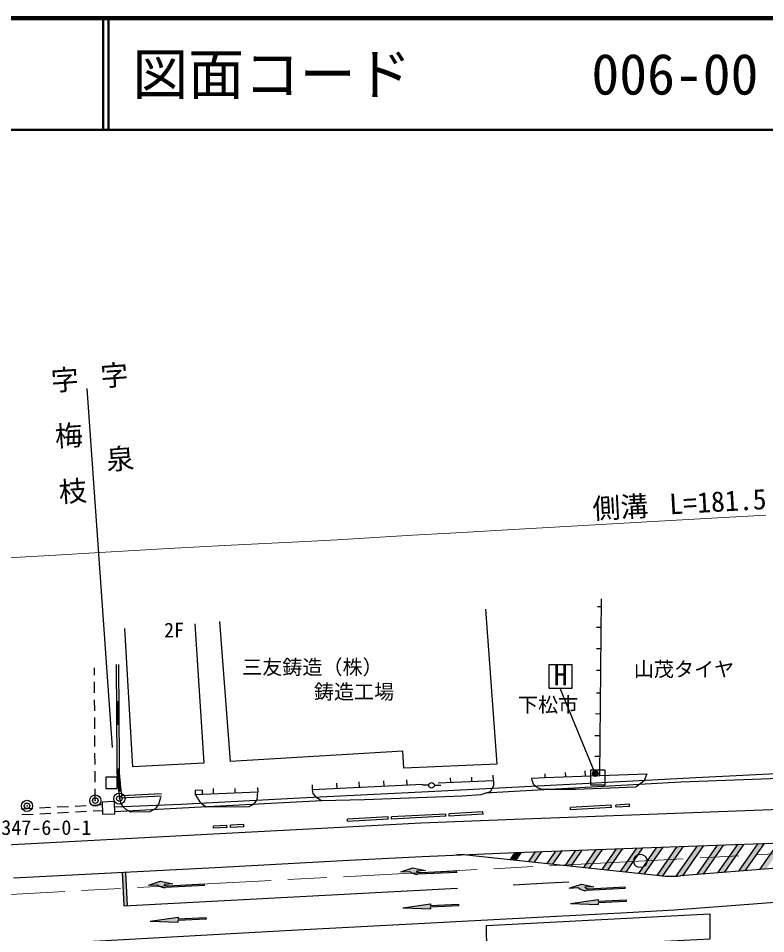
# Model space of a CAD drawing. Units: millimetres at full size, sheet at 1:1000; details may follow other scales. Extents: x 40000 to 680000, y 20000 to 380000.
# Drawn here: x 110151 to 177140, y 297988 to 380000 of the extents above; entities that cross this region are included whole.
import ezdxf
from ezdxf.enums import TextEntityAlignment as Align

# ---------------------------------------------------------------- set-up
doc = ezdxf.new("R2010")
doc.units = ezdxf.units.MM
doc.header["$LTSCALE"] = 1000
doc.header["$PDMODE"] = 32
doc.header["$PDSIZE"] = 500
doc.linetypes.add('CHAIN', pattern=[18.5, 12, -1.5, 3.5, -1.5])
for name, color, linetype, lineweight in [('M-BGD', 7, 'Continuous', 25), ('M-BGD-EXST', 7, 'Continuous', 25), ('M-BMK', 2, 'CHAIN', 13), ('M-BMK-ROW', 30, 'Continuous', 25), ('M-BMK-SRVR', 3, 'Continuous', 25), ('M-STR-HTXT', 7, 'Continuous', 13), ('M-STR-STRC', 7, 'Continuous', 25), ('M-TTL', 2, 'Continuous', 13), ('M-TTL-LINE', 7, 'Continuous', 50)]:
    doc.layers.add(name, color=color, linetype=linetype, lineweight=lineweight)
doc.layers.add('M-BMK-HTXT', color=7, linetype='Continuous')
doc.layers.add('M-TTL-TXT', color=7, linetype='Continuous')
doc.styles.add('@ＭＳ ゴシック', font='')
doc.styles.add('ＭＳ ゴシック', font='')
doc.styles.get('@ＭＳ ゴシック').set_extended_font_data('@MS Gothic')
doc.styles.get('ＭＳ ゴシック').set_extended_font_data('MS Gothic')

msp = doc.modelspace()

# ---------------------------------------------------------------- hatches: boundary and pattern name
at = {"layer": 'M-BGD-EXST'}
msp.add_hatch(color=256, dxfattribs=at).paths.add_polyline_path([(161648, 312212, 1), (162087, 312451, 0.41421), (161748, 312551, 0.41421)])
at = {"layer": 'M-STR-STRC'}
for points in [[(173395, 305946), (172832, 305925), (170990, 303282), (171570, 303327)], [(175208, 306013), (174646, 305992), (172860, 303429), (173440, 303475)], [(177022, 306079), (176459, 306059), (174730, 303576), (175310, 303622)], [(178836, 306146), (178543, 306135), (178273, 306125), (176600, 303724), (177180, 303770)], [(155256, 305277), (154733, 305258), (154693, 305256), (154253, 304626), (154764, 304572)], [(157070, 305344), (156507, 305324), (155898, 304450), (156408, 304395)], [(158884, 305411), (158321, 305391), (157542, 304273), (158052, 304219)], [(160698, 305478), (160135, 305457), (159186, 304097), (159697, 304042)], [(162512, 305545), (161949, 305524), (160831, 303920), (161341, 303866)], [(164325, 305612), (163763, 305591), (162475, 303744), (162985, 303689)], [(165307, 304485, -0.33248), (165718, 305075), (166139, 305679), (165576, 305658), (164119, 303567), (164630, 303513)], [(167953, 305746), (167390, 305725), (166505, 304454, -0.26825), (166162, 303962), (165764, 303391), (166274, 303336)], [(167408, 303214), (169204, 305792), (169767, 305812), (167921, 303163), (167638, 303190)], [(171581, 305879), (171018, 305858), (169125, 303141, 0.00919), (169492, 303163), (169700, 303180)], [(119909, 300495), (119752, 303509), (119452, 303493), (119609, 300479)], [(145966, 303307), (149448, 303469), (149441, 303619), (146202, 303468, -0.20151), (145838, 303601), (146637, 303638), (145524, 303886), (144439, 303535), (145238, 303573, 0.20151)], [(123343, 302113), (126825, 302295), (126817, 302444), (123578, 302276, -0.20151), (123214, 302407), (124013, 302449), (122899, 302691), (121816, 302334), (122615, 302376, 0.20151)], [(161060, 301851), (164542, 302031), (164534, 302181), (161295, 302013, -0.20151), (160931, 302145), (161730, 302186), (160616, 302429), (159533, 302072), (160332, 302114, 0.20151)], [(162151, 300605), (162144, 300755), (164640, 300884), (164632, 301034), (162136, 300905), (162128, 301055), (159643, 300700)], [(147108, 300366), (149605, 300497), (149597, 300647), (147100, 300516), (147092, 300665), (144608, 300309), (147116, 300216)], [(124493, 299014), (124485, 299164), (126981, 299301), (126973, 299451), (124476, 299313), (124468, 299463), (121984, 299101)]]:
    msp.add_hatch(color=256, dxfattribs=at).paths.add_polyline_path(points)

# ---------------------------------------------------------------- linework, layer by layer
at = {"layer": 'M-BGD'}
for p, q in [((162061, 327316), (162430, 327312)), ((161982, 325457), (162409, 325452)), ((161977, 323546), (162389, 323541)), ((116978, 321152), (116974, 321801)), ((119015, 313346), (118965, 322098)), ((119215, 313347), (119165, 322099)), ((161964, 321593), (162367, 321589)), ((116988, 319552), (116982, 320552)), ((161980, 319565), (162345, 319561)), ((116998, 317952), (116992, 318952)), ((119184, 318767), (118984, 318766)), ((119035, 316766), (119024, 318766)), ((119075, 316766), (119064, 318766)), ((119115, 316766), (119104, 318766)), ((119155, 316767), (119144, 318767)), ((161896, 317701), (162324, 317696)), ((117008, 316352), (117002, 317352)), ((118995, 316766), (119195, 316767)), ((117018, 314752), (117012, 315752)), ((161827, 315748), (162303, 315743)), ((117028, 313152), (117022, 314152)), ((119022, 312388), (119015, 313346)), ((119222, 312398), (119215, 313347)), ((161812, 313883), (162282, 313878)), ((117038, 311552), (117031, 312552)), ((119019, 312763), (119219, 312764)), ((119059, 312763), (119062, 312390)), ((119102, 312392), (119099, 312763)), ((119139, 312764), (119142, 312394)), ((119182, 312396), (119179, 312764)), ((160932, 312583), (160948, 312121)), ((119140, 311080), (119022, 312388)), ((119179, 311084), (119062, 312390)), ((119102, 312392), (119219, 311089)), ((119259, 311093), (119142, 312394)), ((119182, 312396), (119299, 311097)), ((119339, 311101), (119222, 312398)), ((142889, 311681), (142912, 311214)), ((144950, 311785), (144973, 311314)), ((152737, 311696), (147781, 311474)), ((148868, 311943), (148887, 311524)), ((150763, 312024), (150782, 311609)), ((152737, 311696), (152698, 312204)), ((157351, 312315), (157358, 311992)), ((159181, 312430), (159195, 312058)), ((117048, 309952), (117041, 310952)), ((119140, 311080), (119339, 311101)), ((119253, 310121), (119140, 311080)), ((119219, 310753), (119179, 311084)), ((119219, 311089), (119258, 310758)), ((119298, 310762), (119259, 311093)), ((119299, 311097), (119338, 310767)), ((119430, 310331), (119339, 311101)), ((126661, 310842), (126007, 310830)), ((126007, 310830), (126014, 310463)), ((126668, 310489), (126661, 310842)), ((127604, 311009), (127624, 310527)), ((129552, 310990), (129567, 310604)), ((131599, 311100), (131615, 310686)), ((136524, 310906), (136515, 311339)), ((138678, 311471), (138700, 311011)), ((140668, 311590), (140692, 311107)), ((146940, 311280), (146390, 311280)), ((147440, 311280), (148008, 311280)), ((119179, 310748), (119378, 310772)), ((122991, 310320), (119253, 310121)), ((122981, 310520), (119430, 310331)), ((126012, 310463), (131615, 310686)), ((110443, 309178), (111442, 309230)), ((112041, 309260), (113040, 309312)), ((113639, 309343), (114638, 309394)), ((115237, 309425), (116236, 309477)), ((116835, 309507), (117681, 309551)), ((163295, 309494), (159647, 309297)), ((159658, 309097), (159647, 309297)), ((163306, 309294), (159658, 309097)), ((163306, 309294), (163295, 309494)), ((164920, 309582), (163713, 309516)), ((163724, 309316), (163713, 309516)), ((164931, 309382), (163724, 309316)), ((164931, 309382), (164920, 309582)), ((110470, 308659), (111469, 308710)), ((112068, 308741), (113067, 308793)), ((113666, 308823), (114665, 308875)), ((115264, 308906), (116262, 308957)), ((116862, 308988), (117708, 309032)), ((143297, 308444), (139644, 308251)), ((143307, 308244), (143297, 308444)), ((148464, 308711), (143599, 308455)), ((143610, 308256), (143599, 308455)), ((148475, 308511), (143610, 308256)), ((148475, 308511), (148464, 308711)), ((151798, 308891), (148769, 308724)), ((148780, 308524), (148769, 308724)), ((151809, 308691), (148780, 308524)), ((151809, 308691), (151798, 308891)), ((128848, 307689), (127643, 307627)), ((127654, 307427), (127643, 307627)), ((128859, 307489), (128848, 307689)), ((130370, 307769), (129162, 307710)), ((129172, 307511), (129162, 307710)), ((130380, 307569), (129172, 307511)), ((130380, 307569), (130370, 307769)), ((139654, 308051), (139644, 308251)), ((143307, 308244), (139654, 308051)), ((128859, 307489), (127654, 307427))]:
    msp.add_line(p, q, dxfattribs=at)
for points in [[(157358, 311992), (162264, 312169), (162437, 327982)], [(152034, 327063), (153030, 313169), (144710, 312803), (144630, 314337), (129176, 313420), (128222, 325970)], [(125970, 325738), (126781, 313263), (120411, 312946), (119697, 325332)], [(118786, 309339), (124751, 309598), (135383, 310159), (146918, 310739), (160158, 311405), (170870, 311984), (185919, 312719), (195002, 313138), (206362, 313662), (217750, 314346), (230125, 315001), (241084, 315578), (245356, 315803)], [(245483, 315400), (231061, 314652), (223595, 314153), (203210, 313179), (194851, 312780), (184766, 312132), (169542, 311559), (154595, 310736), (152034, 310567)], [(152737, 311696), (152734, 311220), (152450, 310706), (151618, 310428), (149971, 310311), (141187, 309987), (137314, 309883), (136919, 310149), (136589, 310543), (136524, 310906), (146394, 311382)], [(162264, 312169), (166487, 312312), (166234, 311687), (165500, 311121), (160130, 310917), (157092, 310902), (156698, 311043), (156359, 311320), (156206, 311708), (156185, 311911), (157358, 311992)], [(122886, 310189), (122716, 309553), (122404, 309181), (121932, 308919), (120227, 308884), (119850, 309070), (119550, 309344), (119333, 309701), (119253, 310121)], [(126014, 310463), (126444, 309743), (126993, 309339), (130842, 309394), (131255, 309597), (131563, 309972), (131615, 310686)], [(137314, 309883), (125969, 309285), (118803, 308907)], [(152140, 296474), (152121, 298712), (172141, 299766), (172141, 297506), (161637, 296956)]]:
    msp.add_lwpolyline(points, dxfattribs=at)
for points in [[(161438, 311329), (162738, 311329), (162738, 312629), (161438, 312629)], [(117990, 310984), (119024, 310988), (119020, 312022), (117986, 312018)], [(117712, 308687), (118809, 308729), (118768, 309826), (117671, 309784)]]:
    msp.add_lwpolyline(points, close=True, dxfattribs=at)
msp.add_circle((147190, 311280), 250, dxfattribs=at)
at = {"layer": 'M-BGD-EXST'}
for p, q in [((157695, 322080), (157695, 319980)), ((159795, 322080), (157695, 322080)), ((159795, 319980), (159795, 322080)), ((157695, 319980), (159795, 319980)), ((161868, 312331), (158739, 319897))]:
    msp.add_line(p, q, dxfattribs=at)
msp.add_circle((161868, 312331), 250, dxfattribs=at)
at = {"layer": 'M-BMK'}
msp.add_line((65400, 299175), (202489, 306445), dxfattribs=at)
at = {"layer": 'M-BMK-ROW'}
msp.add_line((118600, 314664), (116334, 346819), dxfattribs=at)
for centre in [(117049, 309915), (119215, 310090), (110931, 309439)]:
    msp.add_circle(centre, 500, dxfattribs=at)
for p in [(117049, 309915), (119215, 310090), (110931, 309439)]:
    msp.add_point(p, dxfattribs=at)
at = {"layer": 'M-BMK-SRVR'}
msp.add_circle((165907, 304505), 600, dxfattribs=at)
at = {"layer": 'M-STR-HTXT'}
msp.add_lwpolyline([(177148, 335483), (172849, 335241), (166515, 334892), (162352, 334635), (154502, 334212), (148866, 333877), (145490, 333696), (138717, 333287), (135296, 333090), (128628, 332771), (124148, 332514), (117964, 332164), (112969, 331877), (108147, 331604)], dxfattribs=at)
at = {"layer": 'M-STR-STRC'}
for p, q in [((165218, 305645), (178543, 306135)), ((170990, 303282), (172832, 305925)), ((171570, 303327), (173395, 305946)), ((172860, 303429), (174646, 305992)), ((173440, 303475), (175208, 306013)), ((174730, 303576), (176459, 306059)), ((175310, 303622), (177022, 306079)), ((176600, 303724), (178273, 306125)), ((146362, 304911), (154733, 305258)), ((154253, 304626), (154693, 305256)), ((154733, 305258), (165218, 305645)), ((154764, 304572), (155256, 305277)), ((155898, 304450), (156507, 305324)), ((156408, 304395), (157070, 305344)), ((157542, 304273), (158321, 305391)), ((158052, 304219), (158884, 305411)), ((159186, 304097), (160135, 305457)), ((159697, 304042), (160698, 305478)), ((160831, 303920), (161949, 305524)), ((161341, 303866), (162512, 305545)), ((162475, 303744), (163763, 305591)), ((162985, 303689), (164325, 305612)), ((164119, 303567), (165576, 305658)), ((164630, 303513), (166139, 305679)), ((165764, 303391), (167390, 305725)), ((166274, 303336), (167953, 305746)), ((167408, 303214), (169204, 305792)), ((167921, 303163), (169767, 305812)), ((169125, 303141), (171018, 305858)), ((169700, 303180), (171581, 305879)), ((127803, 303932), (139766, 304570)), ((139766, 304570), (146362, 304911)), ((150881, 304988), (167638, 303190)), ((109706, 302981), (127803, 303932)), ((119452, 303498), (119609, 300479)), ((119751, 303514), (119909, 300495)), ((144439, 303535), (145238, 303573)), ((149448, 303469), (145966, 303307)), ((146202, 303468), (149441, 303619)), ((149448, 303469), (149441, 303619)), ((178908, 303906), (169492, 303163)), ((119609, 300479), (149523, 302053)), ((121816, 302334), (122615, 302376)), ((126825, 302295), (123343, 302113)), ((123578, 302276), (126817, 302444)), ((126825, 302295), (126817, 302444)), ((157679, 302518), (154515, 302338)), ((159507, 302613), (157679, 302518)), ((159533, 302072), (160332, 302114)), ((164542, 302031), (161060, 301851)), ((161295, 302013), (164534, 302181)), ((164542, 302031), (164534, 302181)), ((159643, 300700), (162128, 301055)), ((162128, 301055), (162136, 300905)), ((144608, 300309), (147092, 300665)), ((144608, 300309), (147116, 300216)), ((147092, 300665), (147100, 300516)), ((147116, 300216), (147108, 300366)), ((159643, 300700), (162151, 300605)), ((162151, 300605), (162144, 300755)), ((121984, 299101), (124468, 299463)), ((124468, 299463), (124476, 299313)), ((121984, 299101), (124493, 299014)), ((124493, 299014), (124485, 299164))]:
    msp.add_line(p, q, dxfattribs=at)
for points in [[(71258, 303983), (86691, 304771), (107326, 305872), (127645, 306928), (139609, 307566), (146222, 307908), (154616, 308256), (165107, 308643), (178432, 309133), (185544, 309397), (193942, 309830), (201812, 310379), (209090, 310944)], [(144439, 303535), (145524, 303886), (146637, 303638), (145838, 303601)], [(121816, 302334), (122899, 302691), (124013, 302449), (123214, 302407)], [(84637, 295621), (101893, 296519), (117424, 297345), (134066, 298264), (147126, 298956), (157836, 299523), (164714, 299879), (168947, 300111), (179145, 300915), (188847, 301688), (195858, 302162), (203166, 302511)], [(159533, 302072), (160616, 302429), (161730, 302186), (160931, 302145)], [(162136, 300905), (164632, 301034), (164640, 300884), (162144, 300755)], [(147100, 300516), (149597, 300647), (149605, 300497), (147108, 300366)], [(124476, 299313), (126973, 299451), (126981, 299301), (124485, 299164)]]:
    msp.add_lwpolyline(points, dxfattribs=at)
for centre, radius, start, end in [((149813, 295045), 10000, 83.87351, 92.375), ((145919, 304305), 1000, 227.10676, 272.67977), ((146178, 303967), 500, 227.10676, 272.67978), ((168706, 313133), 10000, 263.8734, 274.50707), ((123291, 303112), 1000, 227.40842, 272.98143), ((123552, 302775), 500, 227.40842, 272.98144), ((161009, 302850), 1000, 227.39263, 272.96564), ((161269, 302513), 500, 227.39263, 272.96565)]:
    msp.add_arc(centre, radius, start, end, dxfattribs=at)
at = {"layer": 'M-TTL', "lineweight": 140}
msp.add_line((680000, 380000), (40000, 380000), dxfattribs=at)
at = {"layer": 'M-TTL-LINE'}
for p, q in [((117750, 380000), (117750, 370000)), ((118250, 380000), (118250, 370000)), ((40000, 370000), (680000, 370000))]:
    msp.add_line(p, q, dxfattribs=at)

# ---------------------------------------------------------------- texts
at = {"layer": 'M-BGD-EXST', "style": 'ＭＳ ゴシック'}
for s, height, p in [('H', 1833, (158137, 319685)), ('下松市', 1320, (154934, 317441))]:
    msp.add_text(s, height=height, dxfattribs=at).set_placement(p, align=Align.BOTTOM_LEFT)
at = {"layer": 'M-BMK-HTXT', "style": '@ＭＳ ゴシック'}
for s, p in [('字\u3000梅\u3000枝', (112737, 348781)), ('字\u3000\u3000泉', (117172, 349190))]:
    msp.add_text(s, height=1833, rotation=274.03, dxfattribs=at).set_placement(p, align=Align.BOTTOM_LEFT)
at = {"layer": 'M-BMK-HTXT', "style": 'ＭＳ ゴシック'}
for s, p in [('2F', (123217, 324131)), ('三友鋳造（株）', (130212, 320814)), ('山茂タイヤ', (165318, 320629)), ('鋳造工場', (136642, 318607)), ('347-6-0-1', (108622, 306442))]:
    msp.add_text(s, height=1320, dxfattribs=at).set_placement(p, align=Align.BOTTOM_LEFT)
at = {"layer": 'M-STR-HTXT', "style": 'ＭＳ ゴシック'}
for s, rotation, p in [('側溝', 3.08, (161693, 334599)), ('L=181.5', 3.158, (168574, 335005))]:
    msp.add_text(s, height=1833, rotation=rotation, dxfattribs=at).set_placement(p, align=Align.BOTTOM_LEFT)
at = {"layer": 'M-TTL-TXT', "style": 'ＭＳ ゴシック'}
for s, p in [('図面コード', (120380, 375000)), ('006-00', (161521, 375000))]:
    msp.add_text(s, height=3666, dxfattribs=at).set_placement(p, align=Align.MIDDLE_LEFT)

doc.saveas('drawing.dxf')
